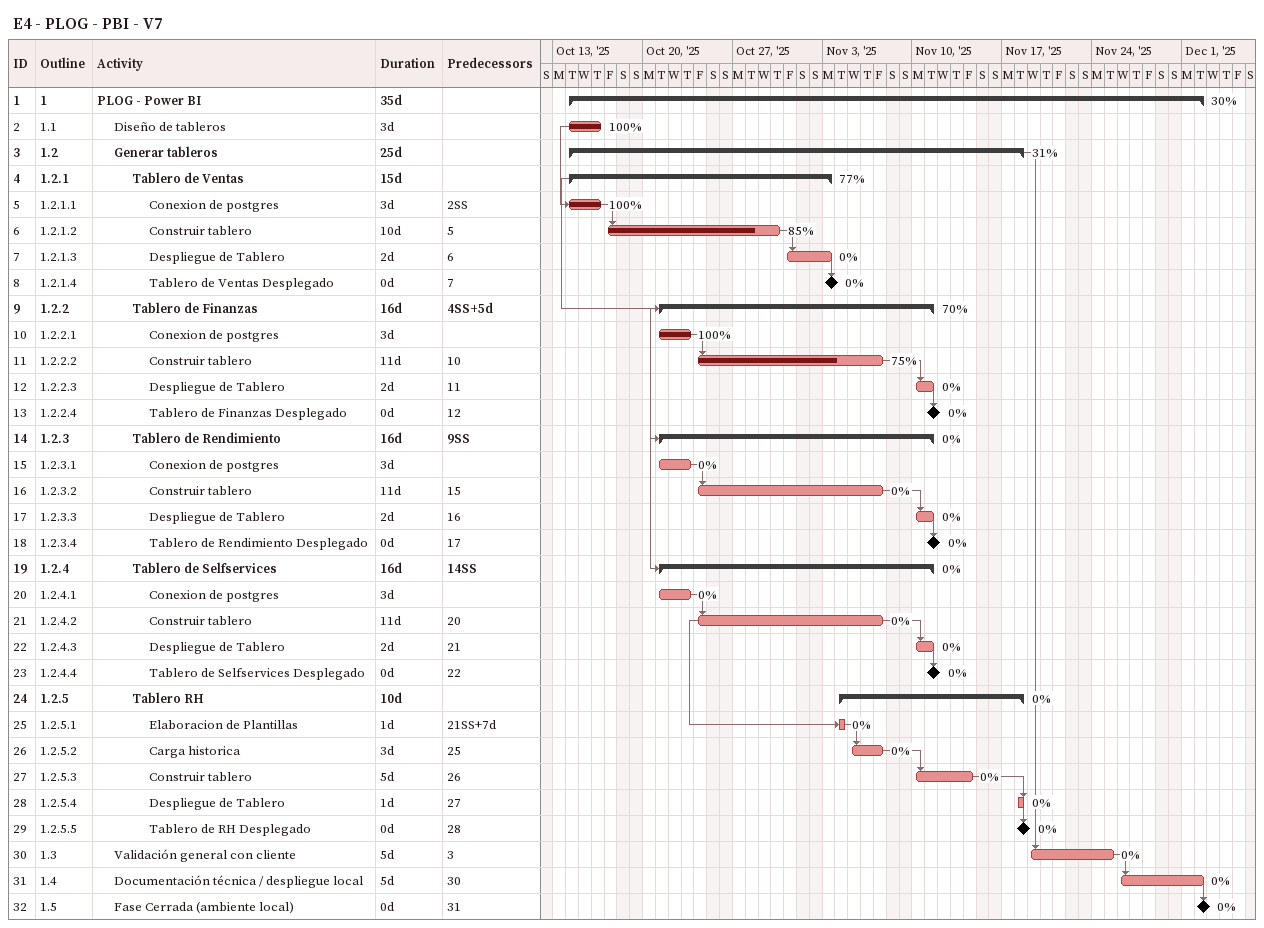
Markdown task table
E4 - PLOG - PBI - V7

| ID | WBS | Task | Duration | Start | Finish | Predecessors | % complete |
|---|---|---|---|---|---|---|---|
| 1 | 1 | **PLOG - Power BI** | 35d | 2025-10-14 | 2025-12-02 |  | 30 |
| 2 | 1.1 | Diseño de tableros | 3d | 2025-10-14 | 2025-10-16 |  | 100 |
| 3 | 1.2 | **Generar tableros** | 25d | 2025-10-14 | 2025-11-18 |  | 31 |
| 4 | 1.2.1 | **Tablero de Ventas** | 15d | 2025-10-14 | 2025-11-03 |  | 77 |
| 5 | 1.2.1.1 | Conexion de postgres | 3d | 2025-10-14 | 2025-10-16 | 2SS | 100 |
| 6 | 1.2.1.2 | Construir tablero | 10d | 2025-10-17 | 2025-10-30 | 5 | 85 |
| 7 | 1.2.1.3 | Despliegue de Tablero | 2d | 2025-10-31 | 2025-11-03 | 6 | 0 |
| 8 | 1.2.1.4 | Tablero de Ventas Desplegado | 0d | 2025-11-03 | 2025-11-03 | 7 | 0 |
| 9 | 1.2.2 | **Tablero de Finanzas** | 16d | 2025-10-21 | 2025-11-11 | 4SS+5d | 70 |
| 10 | 1.2.2.1 | Conexion de postgres | 3d | 2025-10-21 | 2025-10-23 |  | 100 |
| 11 | 1.2.2.2 | Construir tablero | 11d | 2025-10-24 | 2025-11-07 | 10 | 75 |
| 12 | 1.2.2.3 | Despliegue de Tablero | 2d | 2025-11-10 | 2025-11-11 | 11 | 0 |
| 13 | 1.2.2.4 | Tablero de Finanzas Desplegado | 0d | 2025-11-11 | 2025-11-11 | 12 | 0 |
| 14 | 1.2.3 | **Tablero de Rendimiento** | 16d | 2025-10-21 | 2025-11-11 | 9SS | 0 |
| 15 | 1.2.3.1 | Conexion de postgres | 3d | 2025-10-21 | 2025-10-23 |  | 0 |
| 16 | 1.2.3.2 | Construir tablero | 11d | 2025-10-24 | 2025-11-07 | 15 | 0 |
| 17 | 1.2.3.3 | Despliegue de Tablero | 2d | 2025-11-10 | 2025-11-11 | 16 | 0 |
| 18 | 1.2.3.4 | Tablero de Rendimiento Desplegado | 0d | 2025-11-11 | 2025-11-11 | 17 | 0 |
| 19 | 1.2.4 | **Tablero de Selfservices** | 16d | 2025-10-21 | 2025-11-11 | 14SS | 0 |
| 20 | 1.2.4.1 | Conexion de postgres | 3d | 2025-10-21 | 2025-10-23 |  | 0 |
| 21 | 1.2.4.2 | Construir tablero | 11d | 2025-10-24 | 2025-11-07 | 20 | 0 |
| 22 | 1.2.4.3 | Despliegue de Tablero | 2d | 2025-11-10 | 2025-11-11 | 21 | 0 |
| 23 | 1.2.4.4 | Tablero de Selfservices Desplegado | 0d | 2025-11-11 | 2025-11-11 | 22 | 0 |
| 24 | 1.2.5 | **Tablero RH** | 10d | 2025-11-04 | 2025-11-18 |  | 0 |
| 25 | 1.2.5.1 | Elaboracion de Plantillas | 1d | 2025-11-04 | 2025-11-04 | 21SS+7d | 0 |
| 26 | 1.2.5.2 | Carga historica | 3d | 2025-11-05 | 2025-11-07 | 25 | 0 |
| 27 | 1.2.5.3 | Construir tablero | 5d | 2025-11-10 | 2025-11-14 | 26 | 0 |
| 28 | 1.2.5.4 | Despliegue de Tablero | 1d | 2025-11-18 | 2025-11-18 | 27 | 0 |
| 29 | 1.2.5.5 | Tablero de RH Desplegado | 0d | 2025-11-18 | 2025-11-18 | 28 | 0 |
| 30 | 1.3 | Validación general con cliente | 5d | 2025-11-19 | 2025-11-25 | 3 | 0 |
| 31 | 1.4 | Documentación técnica / despliegue local | 5d | 2025-11-26 | 2025-12-02 | 30 | 0 |
| 32 | 1.5 | Fase Cerrada (ambiente local) | 0d | 2025-12-02 | 2025-12-02 | 31 | 0 |
